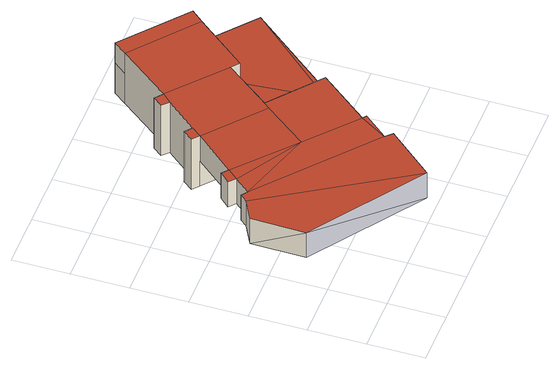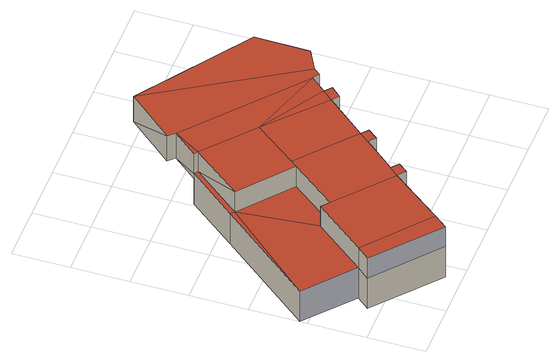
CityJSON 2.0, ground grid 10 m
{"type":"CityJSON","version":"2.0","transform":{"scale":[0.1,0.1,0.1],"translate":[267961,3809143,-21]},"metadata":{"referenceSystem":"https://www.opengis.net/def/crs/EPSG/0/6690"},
"CityObjects":{
"building1":{"type":"Building","attributes":{"storeysBelowGround":2,"BuildingIDAttribute.prefecture":"34","BuildingIDAttribute.city":"34100"},"geometry":[{"type":"Solid","lod":"3","boundaries":[[[[0,1,2,3,4]],[[5,6,4,3]],[[7,8,6,5]],[[9,10,8,7]],[[11,12,10,9]],[[13,14,12,11]],[[15,16,17,18]],[[19,20,21,22]],[[23,24,25,16]],[[26,27,24,23]],[[28,29,27,26]],[[30,31,29,28]],[[32,33,31,30]],[[34,35,33,32]],[[36,37,35,34]],[[38,39,37,36]],[[40,41,42,43]],[[44,14,13,45]],[[45,17,16,25,44]],[[43,42,46,47]],[[48,49,50,51]],[[51,52,53]],[[54,53,52,55]],[[56,57,15]],[[47,46,54,55]],[[58,57,56,59]],[[19,50,49,20]],[[58,50,19]],[[60,61,62,63]],[[64,21,65]],[[66,50,58,59,67]],[[68,69,66,67]],[[70,39,38]],[[0,71,61,1]],[[40,62,72,41]],[[73,63,62,40]],[[1,61,60,2]],[[48,51,53]],[[18,56,15]],[[22,21,64]],[[74,70,38]],[[28,26,23,30]],[[45,13,11,17]],[[7,5,3,9]],[[74,38,36,64]],[[16,15,57,23]],[[18,73,68,67,56]],[[32,30,19]],[[2,60,63,73]],[[22,64,36,34,32,19]],[[9,3,73,18,17,11]],[[59,56,67]],[[2,73,3]],[[58,19,57]],[[23,57,19,30]],[[27,29,31,24]],[[21,20,33,35,37,65]],[[75,48,53,54,76]],[[48,20,49]],[[6,8,10,4]],[[14,44,25,12]],[[4,10,12,25,76,54,46]],[[41,0,4,46,42]],[[75,76,25,24]],[[50,66,52,51]],[[40,43,52,69]],[[41,72,71,0]],[[39,70,65,37]],[[75,33,20,48]],[[24,31,75]],[[33,75,31]],[[66,69,52]],[[43,47,55,52]],[[70,74,64]],[[65,70,64]],[[62,61,71,72]],[[69,68,73,40]]]],"semantics":{"surfaces":[{"type":"WallSurface"},{"type":"GroundSurface"},{"type":"RoofSurface"},{"type":"ClosureSurface"}],"values":[[0,0,0,0,0,0,0,0,0,0,0,0,0,0,0,0,0,0,0,0,0,0,0,0,0,0,0,0,0,0,0,0,0,0,0,0,0,0,0,0,0,1,1,1,1,1,1,1,1,1,1,1,1,1,1,2,2,2,2,2,2,2,2,2,2,2,2,2,2,2,2,2,2,3,3,3,3]]}}]}
},
"vertices":[
[306,549,111],[306,549,68],[306,549,2],[237,460,2],[237,460,111],[223,471,2],[223,471,111],[210,455,2],[210,455,111],[222,444,2],[222,444,111],[177,390,2],[177,390,111],[165,400,2],[165,400,111],[261,290,57],[163,373,57],[163,373,2],[261,290,2],[259,94,57],[259,94,111],[270,83,111],[270,83,57],[104,303,57],[104,303,111],[163,373,111],[92,313,57],[92,313,111],[76,295,57],[76,295,111],[88,285,57],[88,285,111],[65,258,57],[65,258,111],[54,266,57],[54,266,111],[44,254,57],[44,254,111],[7,234,57],[7,234,111],[417,457,68],[417,457,111],[345,368,111],[345,368,68],[151,383,111],[151,383,2],[331,379,111],[331,379,68],[288,142,111],[295,137,111],[295,137,68],[288,142,68],[358,228,68],[358,228,111],[270,301,111],[270,301,68],[203,215,2],[203,215,57],[295,137,57],[295,137,2],[325,572,2],[325,572,68],[436,479,68],[436,479,2],[200,2,57],[200,2,111],[364,222,68],[364,222,2],[500,387,2],[500,387,68],[5,138,111],[325,572,111],[436,479,111],[417,457,2],[5,138,57],[203,215,111],[261,290,111]
]}
